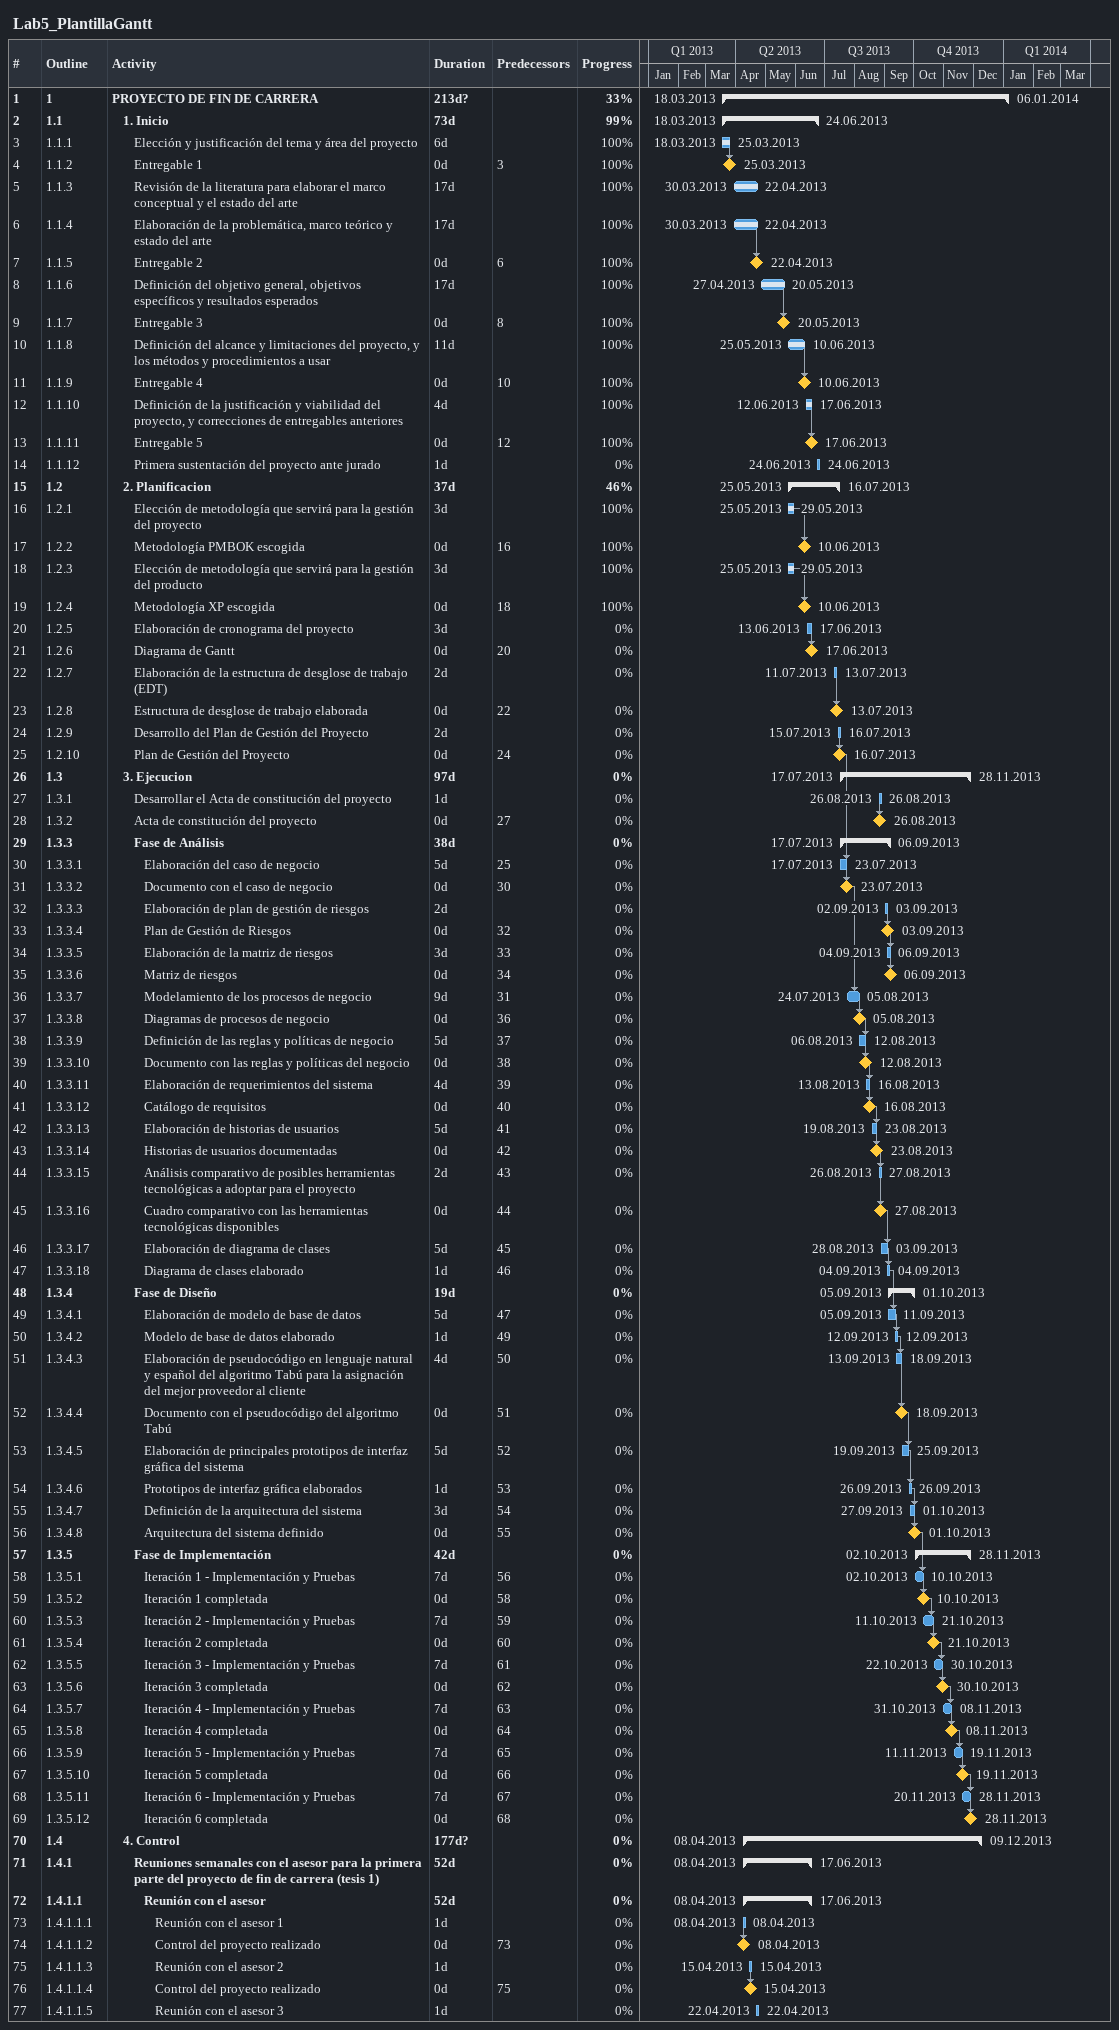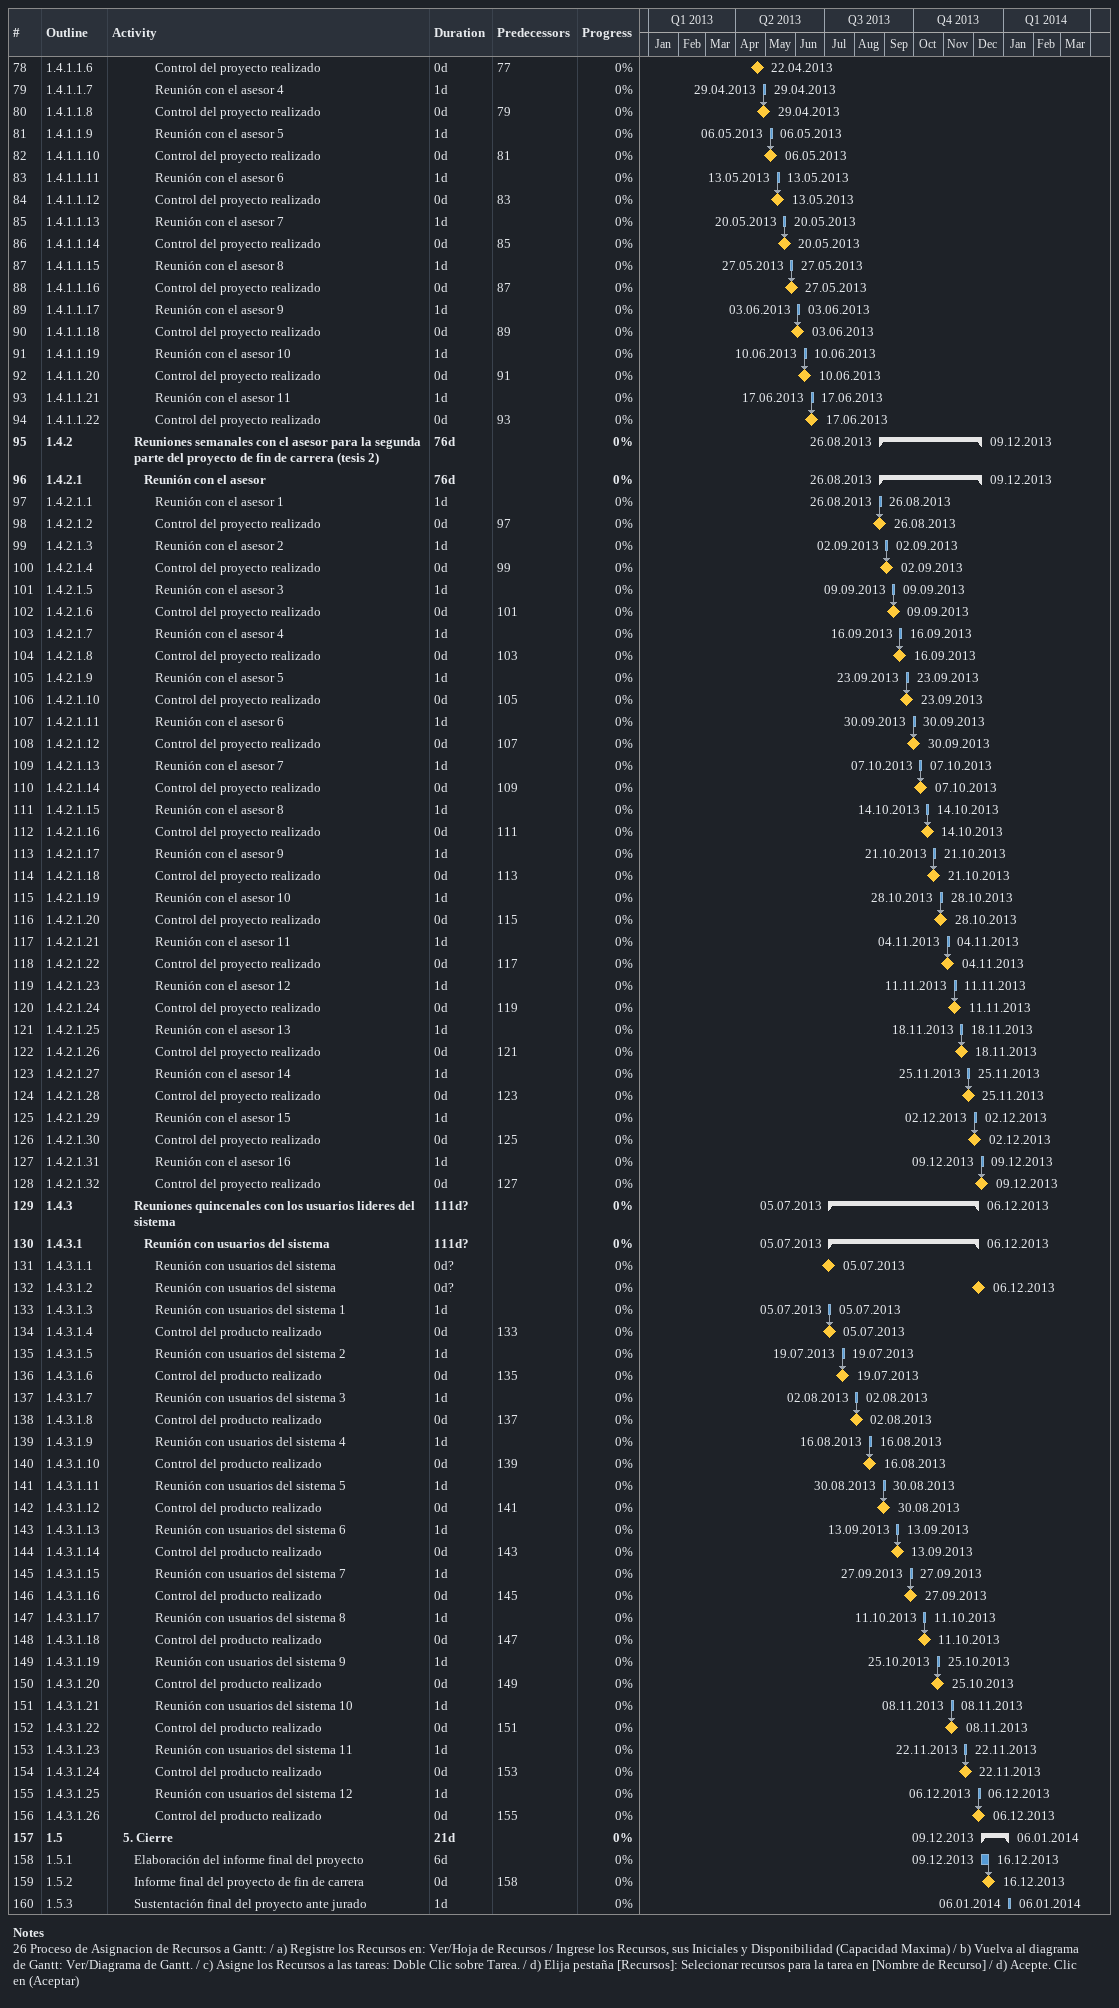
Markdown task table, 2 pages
Lab5_PlantillaGantt

| ID | WBS | Task | Duration | Start | Finish | Predecessors | % complete |
|---|---|---|---|---|---|---|---|
| 1 | 1 | **PROYECTO DE FIN DE CARRERA** | 213d? | 2013-03-18 | 2014-01-06 |  | 33 |
| 2 | 1.1 | **1. Inicio** | 73d | 2013-03-18 | 2013-06-24 |  | 99 |
| 3 | 1.1.1 | Elección y justificación del tema y área del proyecto | 6d | 2013-03-18 | 2013-03-25 |  | 100 |
| 4 | 1.1.2 | Entregable 1 | 0d | 2013-03-25 | 2013-03-25 | 3 | 100 |
| 5 | 1.1.3 | Revisión de la literatura para elaborar el marco conceptual y el estado del arte | 17d | 2013-03-30 | 2013-04-22 |  | 100 |
| 6 | 1.1.4 | Elaboración de la problemática, marco teórico y estado del arte | 17d | 2013-03-30 | 2013-04-22 |  | 100 |
| 7 | 1.1.5 | Entregable 2 | 0d | 2013-04-22 | 2013-04-22 | 6 | 100 |
| 8 | 1.1.6 | Definición del objetivo general, objetivos específicos y resultados esperados | 17d | 2013-04-27 | 2013-05-20 |  | 100 |
| 9 | 1.1.7 | Entregable 3 | 0d | 2013-05-20 | 2013-05-20 | 8 | 100 |
| 10 | 1.1.8 | Definición del alcance y limitaciones del proyecto, y los métodos y procedimientos a usar | 11d | 2013-05-25 | 2013-06-10 |  | 100 |
| 11 | 1.1.9 | Entregable 4 | 0d | 2013-06-10 | 2013-06-10 | 10 | 100 |
| 12 | 1.1.10 | Definición de la justificación y viabilidad del proyecto, y correcciones de entregables anteriores | 4d | 2013-06-12 | 2013-06-17 |  | 100 |
| 13 | 1.1.11 | Entregable 5 | 0d | 2013-06-17 | 2013-06-17 | 12 | 100 |
| 14 | 1.1.12 | Primera sustentación del proyecto ante jurado | 1d | 2013-06-24 | 2013-06-24 |  | 0 |
| 15 | 1.2 | **2. Planificacion** | 37d | 2013-05-25 | 2013-07-16 |  | 46 |
| 16 | 1.2.1 | Elección de metodología que servirá para la gestión del proyecto | 3d | 2013-05-25 | 2013-05-29 |  | 100 |
| 17 | 1.2.2 | Metodología PMBOK escogida | 0d | 2013-06-10 | 2013-06-10 | 16 | 100 |
| 18 | 1.2.3 | Elección de metodología que servirá para la gestión del producto | 3d | 2013-05-25 | 2013-05-29 |  | 100 |
| 19 | 1.2.4 | Metodología XP escogida | 0d | 2013-06-10 | 2013-06-10 | 18 | 100 |
| 20 | 1.2.5 | Elaboración de cronograma del proyecto | 3d | 2013-06-13 | 2013-06-17 |  | 0 |
| 21 | 1.2.6 | Diagrama de Gantt | 0d | 2013-06-17 | 2013-06-17 | 20 | 0 |
| 22 | 1.2.7 | Elaboración de la estructura de desglose de trabajo (EDT) | 2d | 2013-07-11 | 2013-07-13 |  | 0 |
| 23 | 1.2.8 | Estructura de desglose de trabajo elaborada | 0d | 2013-07-13 | 2013-07-13 | 22 | 0 |
| 24 | 1.2.9 | Desarrollo del Plan de Gestión del Proyecto | 2d | 2013-07-15 | 2013-07-16 |  | 0 |
| 25 | 1.2.10 | Plan de Gestión del Proyecto | 0d | 2013-07-16 | 2013-07-16 | 24 | 0 |
| 26 | 1.3 | **3. Ejecucion** | 97d | 2013-07-17 | 2013-11-28 |  | 0 |
| 27 | 1.3.1 | Desarrollar el Acta de constitución del proyecto | 1d | 2013-08-26 | 2013-08-26 |  | 0 |
| 28 | 1.3.2 | Acta de constitución del proyecto | 0d | 2013-08-26 | 2013-08-26 | 27 | 0 |
| 29 | 1.3.3 | **Fase de Análisis** | 38d | 2013-07-17 | 2013-09-06 |  | 0 |
| 30 | 1.3.3.1 | Elaboración del caso de negocio | 5d | 2013-07-17 | 2013-07-23 | 25 | 0 |
| 31 | 1.3.3.2 | Documento con el caso de negocio | 0d | 2013-07-23 | 2013-07-23 | 30 | 0 |
| 32 | 1.3.3.3 | Elaboración de plan de gestión de riesgos | 2d | 2013-09-02 | 2013-09-03 |  | 0 |
| 33 | 1.3.3.4 | Plan de Gestión de Riesgos | 0d | 2013-09-03 | 2013-09-03 | 32 | 0 |
| 34 | 1.3.3.5 | Elaboración de la matriz de riesgos | 3d | 2013-09-04 | 2013-09-06 | 33 | 0 |
| 35 | 1.3.3.6 | Matriz de riesgos | 0d | 2013-09-06 | 2013-09-06 | 34 | 0 |
| 36 | 1.3.3.7 | Modelamiento de los procesos de negocio | 9d | 2013-07-24 | 2013-08-05 | 31 | 0 |
| 37 | 1.3.3.8 | Diagramas de procesos de negocio | 0d | 2013-08-05 | 2013-08-05 | 36 | 0 |
| 38 | 1.3.3.9 | Definición de las reglas y políticas de negocio | 5d | 2013-08-06 | 2013-08-12 | 37 | 0 |
| 39 | 1.3.3.10 | Documento con las reglas y políticas del negocio | 0d | 2013-08-12 | 2013-08-12 | 38 | 0 |
| 40 | 1.3.3.11 | Elaboración de requerimientos del sistema | 4d | 2013-08-13 | 2013-08-16 | 39 | 0 |
| 41 | 1.3.3.12 | Catálogo de requisitos | 0d | 2013-08-16 | 2013-08-16 | 40 | 0 |
| 42 | 1.3.3.13 | Elaboración de historias de usuarios | 5d | 2013-08-19 | 2013-08-23 | 41 | 0 |
| 43 | 1.3.3.14 | Historias de usuarios documentadas | 0d | 2013-08-23 | 2013-08-23 | 42 | 0 |
| 44 | 1.3.3.15 | Análisis comparativo de posibles herramientas tecnológicas a adoptar para el proyecto | 2d | 2013-08-26 | 2013-08-27 | 43 | 0 |
| 45 | 1.3.3.16 | Cuadro comparativo con las herramientas tecnológicas disponibles | 0d | 2013-08-27 | 2013-08-27 | 44 | 0 |
| 46 | 1.3.3.17 | Elaboración de diagrama de clases | 5d | 2013-08-28 | 2013-09-03 | 45 | 0 |
| 47 | 1.3.3.18 | Diagrama de clases elaborado | 1d | 2013-09-04 | 2013-09-04 | 46 | 0 |
| 48 | 1.3.4 | **Fase de Diseño** | 19d | 2013-09-05 | 2013-10-01 |  | 0 |
| 49 | 1.3.4.1 | Elaboración de modelo de base de datos | 5d | 2013-09-05 | 2013-09-11 | 47 | 0 |
| 50 | 1.3.4.2 | Modelo de base de datos elaborado | 1d | 2013-09-12 | 2013-09-12 | 49 | 0 |
| 51 | 1.3.4.3 | Elaboración de pseudocódigo en lenguaje natural y español del algoritmo Tabú para la asignación del mejor proveedor al cliente | 4d | 2013-09-13 | 2013-09-18 | 50 | 0 |
| 52 | 1.3.4.4 | Documento con el pseudocódigo del algoritmo Tabú | 0d | 2013-09-18 | 2013-09-18 | 51 | 0 |
| 53 | 1.3.4.5 | Elaboración de principales prototipos de interfaz gráfica del sistema | 5d | 2013-09-19 | 2013-09-25 | 52 | 0 |
| 54 | 1.3.4.6 | Prototipos de interfaz gráfica elaborados | 1d | 2013-09-26 | 2013-09-26 | 53 | 0 |
| 55 | 1.3.4.7 | Definición de la arquitectura del sistema | 3d | 2013-09-27 | 2013-10-01 | 54 | 0 |
| 56 | 1.3.4.8 | Arquitectura del sistema definido | 0d | 2013-10-01 | 2013-10-01 | 55 | 0 |
| 57 | 1.3.5 | **Fase de Implementación** | 42d | 2013-10-02 | 2013-11-28 |  | 0 |
| 58 | 1.3.5.1 | Iteración 1 - Implementación y Pruebas | 7d | 2013-10-02 | 2013-10-10 | 56 | 0 |
| 59 | 1.3.5.2 | Iteración 1 completada | 0d | 2013-10-10 | 2013-10-10 | 58 | 0 |
| 60 | 1.3.5.3 | Iteración 2 - Implementación y Pruebas | 7d | 2013-10-11 | 2013-10-21 | 59 | 0 |
| 61 | 1.3.5.4 | Iteración 2 completada | 0d | 2013-10-21 | 2013-10-21 | 60 | 0 |
| 62 | 1.3.5.5 | Iteración 3 - Implementación y Pruebas | 7d | 2013-10-22 | 2013-10-30 | 61 | 0 |
| 63 | 1.3.5.6 | Iteración 3 completada | 0d | 2013-10-30 | 2013-10-30 | 62 | 0 |
| 64 | 1.3.5.7 | Iteración 4 - Implementación y Pruebas | 7d | 2013-10-31 | 2013-11-08 | 63 | 0 |
| 65 | 1.3.5.8 | Iteración 4 completada | 0d | 2013-11-08 | 2013-11-08 | 64 | 0 |
| 66 | 1.3.5.9 | Iteración 5 - Implementación y Pruebas | 7d | 2013-11-11 | 2013-11-19 | 65 | 0 |
| 67 | 1.3.5.10 | Iteración 5 completada | 0d | 2013-11-19 | 2013-11-19 | 66 | 0 |
| 68 | 1.3.5.11 | Iteración 6 - Implementación y Pruebas | 7d | 2013-11-20 | 2013-11-28 | 67 | 0 |
| 69 | 1.3.5.12 | Iteración 6 completada | 0d | 2013-11-28 | 2013-11-28 | 68 | 0 |
| 70 | 1.4 | **4. Control** | 177d? | 2013-04-08 | 2013-12-09 |  | 0 |
| 71 | 1.4.1 | **Reuniones semanales con el asesor para la primera parte del proyecto de fin de carrera (tesis 1)** | 52d | 2013-04-08 | 2013-06-17 |  | 0 |
| 72 | 1.4.1.1 | **Reunión con el asesor** | 52d | 2013-04-08 | 2013-06-17 |  | 0 |
| 73 | 1.4.1.1.1 | Reunión con el asesor 1 | 1d | 2013-04-08 | 2013-04-08 |  | 0 |
| 74 | 1.4.1.1.2 | Control del proyecto realizado | 0d | 2013-04-08 | 2013-04-08 | 73 | 0 |
| 75 | 1.4.1.1.3 | Reunión con el asesor 2 | 1d | 2013-04-15 | 2013-04-15 |  | 0 |
| 76 | 1.4.1.1.4 | Control del proyecto realizado | 0d | 2013-04-15 | 2013-04-15 | 75 | 0 |
| 77 | 1.4.1.1.5 | Reunión con el asesor 3 | 1d | 2013-04-22 | 2013-04-22 |  | 0 |
| 78 | 1.4.1.1.6 | Control del proyecto realizado | 0d | 2013-04-22 | 2013-04-22 | 77 | 0 |
| 79 | 1.4.1.1.7 | Reunión con el asesor 4 | 1d | 2013-04-29 | 2013-04-29 |  | 0 |
| 80 | 1.4.1.1.8 | Control del proyecto realizado | 0d | 2013-04-29 | 2013-04-29 | 79 | 0 |
| 81 | 1.4.1.1.9 | Reunión con el asesor 5 | 1d | 2013-05-06 | 2013-05-06 |  | 0 |
| 82 | 1.4.1.1.10 | Control del proyecto realizado | 0d | 2013-05-06 | 2013-05-06 | 81 | 0 |
| 83 | 1.4.1.1.11 | Reunión con el asesor 6 | 1d | 2013-05-13 | 2013-05-13 |  | 0 |
| 84 | 1.4.1.1.12 | Control del proyecto realizado | 0d | 2013-05-13 | 2013-05-13 | 83 | 0 |
| 85 | 1.4.1.1.13 | Reunión con el asesor 7 | 1d | 2013-05-20 | 2013-05-20 |  | 0 |
| 86 | 1.4.1.1.14 | Control del proyecto realizado | 0d | 2013-05-20 | 2013-05-20 | 85 | 0 |
| 87 | 1.4.1.1.15 | Reunión con el asesor 8 | 1d | 2013-05-27 | 2013-05-27 |  | 0 |
| 88 | 1.4.1.1.16 | Control del proyecto realizado | 0d | 2013-05-27 | 2013-05-27 | 87 | 0 |
| 89 | 1.4.1.1.17 | Reunión con el asesor 9 | 1d | 2013-06-03 | 2013-06-03 |  | 0 |
| 90 | 1.4.1.1.18 | Control del proyecto realizado | 0d | 2013-06-03 | 2013-06-03 | 89 | 0 |
| 91 | 1.4.1.1.19 | Reunión con el asesor 10 | 1d | 2013-06-10 | 2013-06-10 |  | 0 |
| 92 | 1.4.1.1.20 | Control del proyecto realizado | 0d | 2013-06-10 | 2013-06-10 | 91 | 0 |
| 93 | 1.4.1.1.21 | Reunión con el asesor 11 | 1d | 2013-06-17 | 2013-06-17 |  | 0 |
| 94 | 1.4.1.1.22 | Control del proyecto realizado | 0d | 2013-06-17 | 2013-06-17 | 93 | 0 |
| 95 | 1.4.2 | **Reuniones semanales con el asesor para la segunda parte del proyecto de fin de carrera (tesis 2)** | 76d | 2013-08-26 | 2013-12-09 |  | 0 |
| 96 | 1.4.2.1 | **Reunión con el asesor** | 76d | 2013-08-26 | 2013-12-09 |  | 0 |
| 97 | 1.4.2.1.1 | Reunión con el asesor 1 | 1d | 2013-08-26 | 2013-08-26 |  | 0 |
| 98 | 1.4.2.1.2 | Control del proyecto realizado | 0d | 2013-08-26 | 2013-08-26 | 97 | 0 |
| 99 | 1.4.2.1.3 | Reunión con el asesor 2 | 1d | 2013-09-02 | 2013-09-02 |  | 0 |
| 100 | 1.4.2.1.4 | Control del proyecto realizado | 0d | 2013-09-02 | 2013-09-02 | 99 | 0 |
| 101 | 1.4.2.1.5 | Reunión con el asesor 3 | 1d | 2013-09-09 | 2013-09-09 |  | 0 |
| 102 | 1.4.2.1.6 | Control del proyecto realizado | 0d | 2013-09-09 | 2013-09-09 | 101 | 0 |
| 103 | 1.4.2.1.7 | Reunión con el asesor 4 | 1d | 2013-09-16 | 2013-09-16 |  | 0 |
| 104 | 1.4.2.1.8 | Control del proyecto realizado | 0d | 2013-09-16 | 2013-09-16 | 103 | 0 |
| 105 | 1.4.2.1.9 | Reunión con el asesor 5 | 1d | 2013-09-23 | 2013-09-23 |  | 0 |
| 106 | 1.4.2.1.10 | Control del proyecto realizado | 0d | 2013-09-23 | 2013-09-23 | 105 | 0 |
| 107 | 1.4.2.1.11 | Reunión con el asesor 6 | 1d | 2013-09-30 | 2013-09-30 |  | 0 |
| 108 | 1.4.2.1.12 | Control del proyecto realizado | 0d | 2013-09-30 | 2013-09-30 | 107 | 0 |
| 109 | 1.4.2.1.13 | Reunión con el asesor 7 | 1d | 2013-10-07 | 2013-10-07 |  | 0 |
| 110 | 1.4.2.1.14 | Control del proyecto realizado | 0d | 2013-10-07 | 2013-10-07 | 109 | 0 |
| 111 | 1.4.2.1.15 | Reunión con el asesor 8 | 1d | 2013-10-14 | 2013-10-14 |  | 0 |
| 112 | 1.4.2.1.16 | Control del proyecto realizado | 0d | 2013-10-14 | 2013-10-14 | 111 | 0 |
| 113 | 1.4.2.1.17 | Reunión con el asesor 9 | 1d | 2013-10-21 | 2013-10-21 |  | 0 |
| 114 | 1.4.2.1.18 | Control del proyecto realizado | 0d | 2013-10-21 | 2013-10-21 | 113 | 0 |
| 115 | 1.4.2.1.19 | Reunión con el asesor 10 | 1d | 2013-10-28 | 2013-10-28 |  | 0 |
| 116 | 1.4.2.1.20 | Control del proyecto realizado | 0d | 2013-10-28 | 2013-10-28 | 115 | 0 |
| 117 | 1.4.2.1.21 | Reunión con el asesor 11 | 1d | 2013-11-04 | 2013-11-04 |  | 0 |
| 118 | 1.4.2.1.22 | Control del proyecto realizado | 0d | 2013-11-04 | 2013-11-04 | 117 | 0 |
| 119 | 1.4.2.1.23 | Reunión con el asesor 12 | 1d | 2013-11-11 | 2013-11-11 |  | 0 |
| 120 | 1.4.2.1.24 | Control del proyecto realizado | 0d | 2013-11-11 | 2013-11-11 | 119 | 0 |
| 121 | 1.4.2.1.25 | Reunión con el asesor 13 | 1d | 2013-11-18 | 2013-11-18 |  | 0 |
| 122 | 1.4.2.1.26 | Control del proyecto realizado | 0d | 2013-11-18 | 2013-11-18 | 121 | 0 |
| 123 | 1.4.2.1.27 | Reunión con el asesor 14 | 1d | 2013-11-25 | 2013-11-25 |  | 0 |
| 124 | 1.4.2.1.28 | Control del proyecto realizado | 0d | 2013-11-25 | 2013-11-25 | 123 | 0 |
| 125 | 1.4.2.1.29 | Reunión con el asesor 15 | 1d | 2013-12-02 | 2013-12-02 |  | 0 |
| 126 | 1.4.2.1.30 | Control del proyecto realizado | 0d | 2013-12-02 | 2013-12-02 | 125 | 0 |
| 127 | 1.4.2.1.31 | Reunión con el asesor 16 | 1d | 2013-12-09 | 2013-12-09 |  | 0 |
| 128 | 1.4.2.1.32 | Control del proyecto realizado | 0d | 2013-12-09 | 2013-12-09 | 127 | 0 |
| 129 | 1.4.3 | **Reuniones quincenales con los usuarios lideres del sistema** | 111d? | 2013-07-05 | 2013-12-06 |  | 0 |
| 130 | 1.4.3.1 | **Reunión con usuarios del sistema** | 111d? | 2013-07-05 | 2013-12-06 |  | 0 |
| 131 | 1.4.3.1.1 | Reunión con usuarios del sistema | 0d? | 2013-07-05 | 2013-07-05 |  | 0 |
| 132 | 1.4.3.1.2 | Reunión con usuarios del sistema | 0d? | 2013-12-06 | 2013-12-06 |  | 0 |
| 133 | 1.4.3.1.3 | Reunión con usuarios del sistema 1 | 1d | 2013-07-05 | 2013-07-05 |  | 0 |
| 134 | 1.4.3.1.4 | Control del producto realizado | 0d | 2013-07-05 | 2013-07-05 | 133 | 0 |
| 135 | 1.4.3.1.5 | Reunión con usuarios del sistema 2 | 1d | 2013-07-19 | 2013-07-19 |  | 0 |
| 136 | 1.4.3.1.6 | Control del producto realizado | 0d | 2013-07-19 | 2013-07-19 | 135 | 0 |
| 137 | 1.4.3.1.7 | Reunión con usuarios del sistema 3 | 1d | 2013-08-02 | 2013-08-02 |  | 0 |
| 138 | 1.4.3.1.8 | Control del producto realizado | 0d | 2013-08-02 | 2013-08-02 | 137 | 0 |
| 139 | 1.4.3.1.9 | Reunión con usuarios del sistema 4 | 1d | 2013-08-16 | 2013-08-16 |  | 0 |
| 140 | 1.4.3.1.10 | Control del producto realizado | 0d | 2013-08-16 | 2013-08-16 | 139 | 0 |
| 141 | 1.4.3.1.11 | Reunión con usuarios del sistema 5 | 1d | 2013-08-30 | 2013-08-30 |  | 0 |
| 142 | 1.4.3.1.12 | Control del producto realizado | 0d | 2013-08-30 | 2013-08-30 | 141 | 0 |
| 143 | 1.4.3.1.13 | Reunión con usuarios del sistema 6 | 1d | 2013-09-13 | 2013-09-13 |  | 0 |
| 144 | 1.4.3.1.14 | Control del producto realizado | 0d | 2013-09-13 | 2013-09-13 | 143 | 0 |
| 145 | 1.4.3.1.15 | Reunión con usuarios del sistema 7 | 1d | 2013-09-27 | 2013-09-27 |  | 0 |
| 146 | 1.4.3.1.16 | Control del producto realizado | 0d | 2013-09-27 | 2013-09-27 | 145 | 0 |
| 147 | 1.4.3.1.17 | Reunión con usuarios del sistema 8 | 1d | 2013-10-11 | 2013-10-11 |  | 0 |
| 148 | 1.4.3.1.18 | Control del producto realizado | 0d | 2013-10-11 | 2013-10-11 | 147 | 0 |
| 149 | 1.4.3.1.19 | Reunión con usuarios del sistema 9 | 1d | 2013-10-25 | 2013-10-25 |  | 0 |
| 150 | 1.4.3.1.20 | Control del producto realizado | 0d | 2013-10-25 | 2013-10-25 | 149 | 0 |
| 151 | 1.4.3.1.21 | Reunión con usuarios del sistema 10 | 1d | 2013-11-08 | 2013-11-08 |  | 0 |
| 152 | 1.4.3.1.22 | Control del producto realizado | 0d | 2013-11-08 | 2013-11-08 | 151 | 0 |
| 153 | 1.4.3.1.23 | Reunión con usuarios del sistema 11 | 1d | 2013-11-22 | 2013-11-22 |  | 0 |
| 154 | 1.4.3.1.24 | Control del producto realizado | 0d | 2013-11-22 | 2013-11-22 | 153 | 0 |
| 155 | 1.4.3.1.25 | Reunión con usuarios del sistema 12 | 1d | 2013-12-06 | 2013-12-06 |  | 0 |
| 156 | 1.4.3.1.26 | Control del producto realizado | 0d | 2013-12-06 | 2013-12-06 | 155 | 0 |
| 157 | 1.5 | **5. Cierre** | 21d | 2013-12-09 | 2014-01-06 |  | 0 |
| 158 | 1.5.1 | Elaboración del informe final del proyecto | 6d | 2013-12-09 | 2013-12-16 |  | 0 |
| 159 | 1.5.2 | Informe final del proyecto de fin de carrera | 0d | 2013-12-16 | 2013-12-16 | 158 | 0 |
| 160 | 1.5.3 | Sustentación final del proyecto ante jurado | 1d | 2014-01-06 | 2014-01-06 |  | 0 |

Notes
- 26: Proceso de Asignacion de Recursos a Gantt: / a) Registre los Recursos en: Ver/Hoja de Recursos / Ingrese los Recursos, sus Iniciales y Disponibilidad (Capacidad Maxima) / b) Vuelva al diagrama de Gantt: Ver/Diagrama de Gantt. / c) Asigne los Recursos a las tareas: Doble Clic sobre Tarea. / d) Elija pestaña [Recursos]: Selecionar recursos para la tarea en [Nombre de Recurso] / d) Acepte. Clic en (Aceptar)
